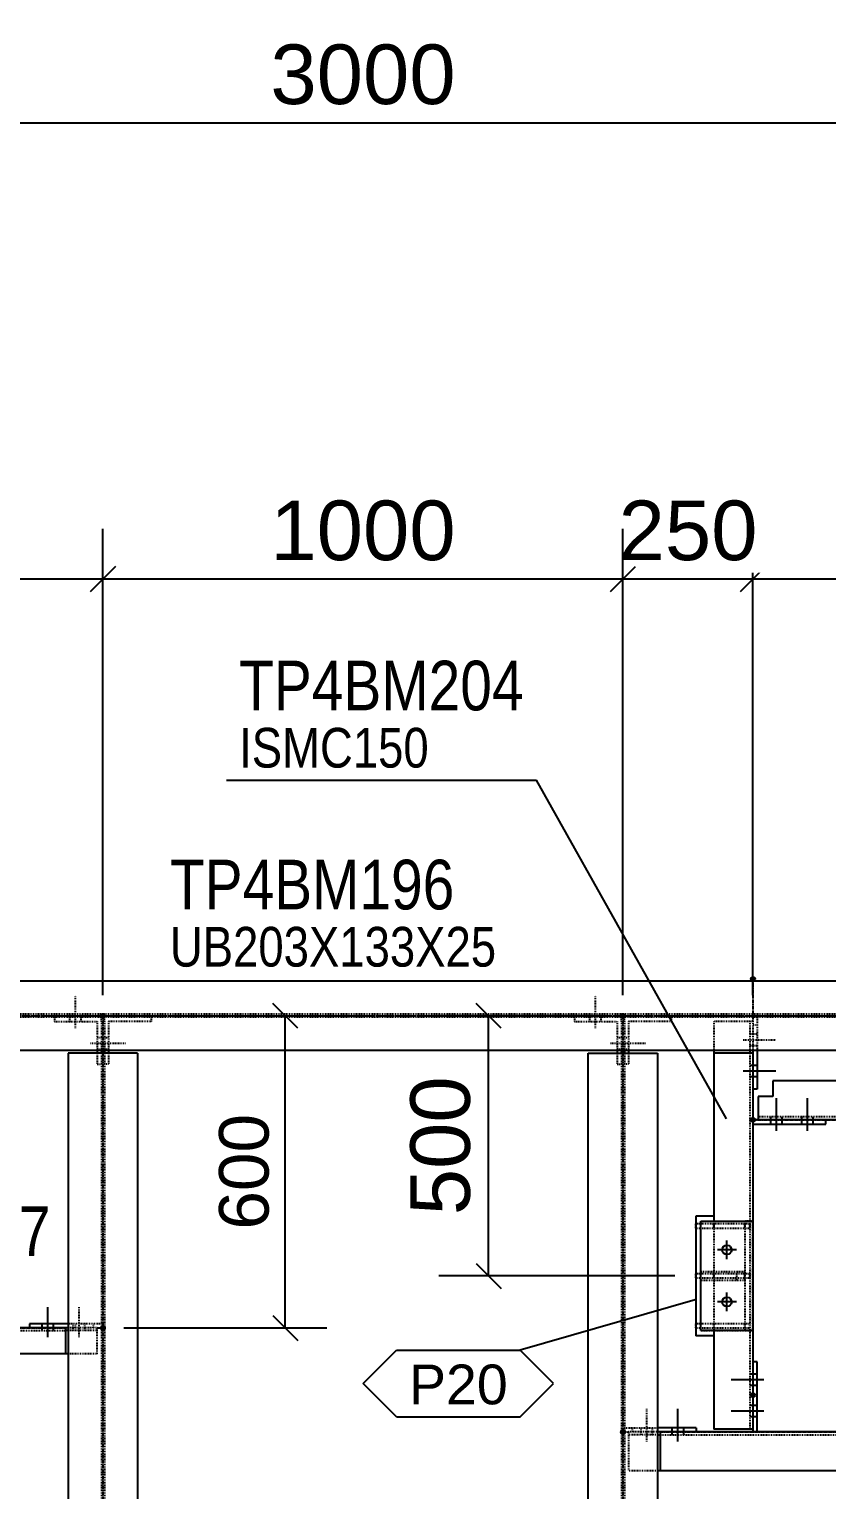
# Model space of a CAD drawing. Header units: millimetres. Extents: x 2102 to 21371, y 12217 to 26594.
# Drawn here: x 17990 to 19524, y 23410 to 26218 of the extents above; entities that cross this region are included whole.
import ezdxf

# ---------------------------------------------------------------- set-up
doc = ezdxf.new("R2010")
doc.units = ezdxf.units.MM
for name, pattern in [('CENTER', [12.7, 7.9375, -1.5875, 1.5875, -1.5875]), ('DXK_LINE_DOT2', [3.9198, 1.9599, -1.9599]), ('DXK_LINE_DOT5', [7.8785, 2.979, -0.9799, 0.9799, -0.9799, 0.9799, -0.9799])]:
    doc.linetypes.add(name, pattern=pattern)
for name, color, linetype in [('1', 7, 'Continuous'), ('2', 7, 'Continuous'), ('4', 7, 'Continuous'), ('6', 7, 'Continuous'), ('7', 7, 'Continuous'), ('8', 7, 'Continuous')]:
    doc.layers.add(name, color=color, linetype=linetype)
doc.styles.add('Arial', font='arial.ttf', dxfattribs={"height": 0.2})
doc.styles.add('Arial Narrow', font='ARIALN.TTF', dxfattribs={"height": 0.2})

# ---------------------------------------------------------------- blocks, each defined once
blk = doc.blocks.new('GridLine-116860372-116908 - 114867')
at = {"layer": '2', "color": 7, "linetype": 'DXK_LINE_DOT5'}
blk.add_line((2535.4, 25070.8), (24512.1, 25070.8), dxfattribs=at)
blk = doc.blocks.new('Bolt-116860372-115384 - 114867')
at = {"layer": '1', "color": 1, "linetype": 'DXK_LINE_DOT2'}
for p, q in [((21384.5, 25041), (21384.5, 25119.8)), ((21370.8, 25067.3), (21370.8, 25074.4)), ((21370.8, 25057.3), (21370.8, 25067.3)), ((21398.3, 25067.3), (21398.3, 25074.4)), ((21398.3, 25057.3), (21398.3, 25067.3))]:
    blk.add_line(p, q, dxfattribs=at)
blk = doc.blocks.new('Part-116860372-150008 - 114867')
at = {"layer": '1', "color": 6, "linetype": 'DXK_LINE_DOT2'}
blk.add_line((22919.3, 24577.1), (22919.3, 24314.6), dxfattribs=at)
at = {"layer": '2', "color": 2, "linetype": 'Continuous'}
for p, q in [((22875.6, 24589.6), (22875.6, 24302.1)), ((22919.3, 24589.6), (22875.6, 24589.6)), ((22919.3, 24589.6), (22919.3, 24577.1)), ((22919.3, 24302.1), (22875.6, 24302.1)), ((22919.3, 24314.6), (22919.3, 24302.1))]:
    blk.add_line(p, q, dxfattribs=at)
blk = doc.blocks.new('Part-116860372-114889 - 114867')
at = {"layer": '4', "linetype": 'Continuous'}
for points in [[(20200.6, 25065.8, -1), (20200.6, 25075.8, -1)], [(23950.6, 25065.8, -1), (23950.6, 25075.8, -1)]]:
    blk.add_hatch(color=4, dxfattribs=at).paths.add_polyline_path(points)
at = {"layer": '1', "color": 6, "linetype": 'DXK_LINE_DOT2'}
for p, q in [((20549.8, 25077.1), (20549.8, 25064.6)), ((23601.4, 25074.4), (20549.8, 25074.4)), ((23601.4, 25067.3), (20549.8, 25067.3)), ((23601.4, 25077.1), (23601.4, 25064.6))]:
    blk.add_line(p, q, dxfattribs=at)
at = {"layer": '2', "color": 2, "linetype": 'Continuous'}
for p, q in [((20549.8, 25154.1), (20549.8, 25077.1)), ((23601.4, 25154.1), (20549.8, 25154.1)), ((23601.4, 25154.1), (23601.4, 25077.1)), ((20549.8, 25064.6), (20549.8, 24987.6)), ((23601.4, 25064.6), (23601.4, 24987.6)), ((23601.4, 24987.6), (20549.8, 24987.6))]:
    blk.add_line(p, q, dxfattribs=at)
at = {"layer": '4', "color": 4, "linetype": 'CENTER'}
blk.add_line((20200.6, 25070.8), (23950.6, 25070.8), dxfattribs=at)
at = {"layer": '4', "color": 4, "linetype": 'Continuous'}
for centre in [(20200.6, 25070.8), (23950.6, 25070.8)]:
    blk.add_circle(centre, 5, dxfattribs=at)
blk = doc.blocks.new('Part-116860372-115374 - 114867')
at = {"layer": '1', "color": 6, "linetype": 'DXK_LINE_DOT2'}
for p, q in [((21334.5, 25067.3), (21334.5, 25057.3)), ((21447, 25057.3), (21447, 25067.3)), ((21334.5, 25057.3), (21437, 25057.3)), ((21437, 25057.3), (21437, 24987.6)), ((21437, 24981.3), (21437, 24954.8)), ((21447, 24981.3), (21447, 24987.6)), ((21437, 24954.8), (21447, 24954.8))]:
    blk.add_line(p, q, dxfattribs=at)
at = {"layer": '2', "color": 2, "linetype": 'Continuous'}
blk.add_line((21437, 24987.6), (21437, 24981.3), dxfattribs=at)
blk = doc.blocks.new('Part-116860372-114978 - 114867')
at = {"layer": '4', "linetype": 'Continuous'}
for points in [[(22700.6, 25065.8, -1), (22700.6, 25075.8, -1)], [(22700.6, 21315.8, -1), (22700.6, 21325.8, -1)]]:
    blk.add_hatch(color=4, dxfattribs=at).paths.add_polyline_path(points)
at = {"layer": '1', "color": 6, "linetype": 'DXK_LINE_DOT2'}
for p, q in [((22697, 25057.3), (22697, 24987.6)), ((22697, 25057.3), (22704.1, 25057.3)), ((22704.1, 25057.3), (22704.1, 24987.6)), ((22697, 24981.3), (22697, 21410.3)), ((22704.1, 24981.3), (22704.1, 21410.3)), ((22697, 21404.1), (22697, 21334.4)), ((22704.1, 21404.1), (22704.1, 21334.4)), ((22704.1, 21334.4), (22697, 21334.4))]:
    blk.add_line(p, q, dxfattribs=at)
at = {"layer": '2', "color": 2, "linetype": 'Continuous'}
for p, q in [((22617.3, 21410.3), (22617.3, 24981.3)), ((22617.3, 24981.3), (22783.8, 24981.3)), ((22697, 24987.6), (22697, 24981.3)), ((22704.1, 24987.6), (22704.1, 24981.3)), ((22783.8, 24981.3), (22783.8, 21410.3)), ((22783.8, 21410.3), (22617.3, 21410.3)), ((22697, 21410.3), (22697, 21404.1)), ((22704.1, 21410.3), (22704.1, 21404.1))]:
    blk.add_line(p, q, dxfattribs=at)
at = {"layer": '4', "color": 4, "linetype": 'CENTER'}
blk.add_line((22700.6, 25070.8), (22700.6, 21320.8), dxfattribs=at)
at = {"layer": '4', "color": 4, "linetype": 'Continuous'}
for centre in [(22700.6, 25070.8), (22700.6, 21320.8)]:
    blk.add_circle(centre, 5, dxfattribs=at)
blk = doc.blocks.new('Bolt-116860372-115857 - 114867')
at = {"layer": '2', "color": 1, "linetype": 'Continuous'}
for p, q in [((23039.3, 24195.8), (22960.6, 24195.8)), ((23013.1, 24209.6), (23005.9, 24209.6)), ((23023.1, 24209.6), (23013.1, 24209.6)), ((23013.1, 24182.1), (23005.9, 24182.1)), ((23023.1, 24182.1), (23013.1, 24182.1)), ((23039.3, 24120.8), (22960.6, 24120.8)), ((23013.1, 24134.6), (23005.9, 24134.6)), ((23023.1, 24134.6), (23013.1, 24134.6)), ((23013.1, 24107.1), (23005.9, 24107.1)), ((23023.1, 24107.1), (23013.1, 24107.1))]:
    blk.add_line(p, q, dxfattribs=at)
blk = doc.blocks.new('Part-116860372-114977 - 114867')
at = {"layer": '4', "linetype": 'Continuous'}
for points in [[(21450.6, 25065.8, -1), (21450.6, 25075.8, -1)], [(21450.6, 21315.8, -1), (21450.6, 21325.8, -1)]]:
    blk.add_hatch(color=4, dxfattribs=at).paths.add_polyline_path(points)
at = {"layer": '1', "color": 6, "linetype": 'DXK_LINE_DOT2'}
for p, q in [((21447, 25057.3), (21447, 24987.6)), ((21447, 25057.3), (21454.1, 25057.3)), ((21454.1, 25057.3), (21454.1, 24987.6)), ((21447, 24981.3), (21447, 21410.3)), ((21454.1, 24981.3), (21454.1, 21410.3)), ((21447, 21404.1), (21447, 21334.4)), ((21454.1, 21404.1), (21454.1, 21334.4)), ((21454.1, 21334.4), (21447, 21334.4))]:
    blk.add_line(p, q, dxfattribs=at)
at = {"layer": '2', "color": 2, "linetype": 'Continuous'}
for p, q in [((21367.3, 24981.3), (21367.3, 21410.3)), ((21533.8, 24981.3), (21367.3, 24981.3)), ((21447, 24987.6), (21447, 24981.3)), ((21454.1, 24987.6), (21454.1, 24981.3)), ((21533.8, 24981.3), (21533.8, 21410.3)), ((21533.8, 21410.3), (21367.3, 21410.3)), ((21447, 21410.3), (21447, 21404.1)), ((21454.1, 21410.3), (21454.1, 21404.1))]:
    blk.add_line(p, q, dxfattribs=at)
at = {"layer": '4', "color": 4, "linetype": 'CENTER'}
blk.add_line((21450.6, 25070.8), (21450.6, 21320.8), dxfattribs=at)
at = {"layer": '4', "color": 4, "linetype": 'Continuous'}
for centre in [(21450.6, 25070.8), (21450.6, 21320.8)]:
    blk.add_circle(centre, 5, dxfattribs=at)
blk = doc.blocks.new('Bolt-116860372-115843 - 114867')
at = {"layer": '1', "color": 1, "linetype": 'DXK_LINE_DOT2'}
for p, q in [((22757.8, 24047.5), (22757.8, 24126.2)), ((22744.1, 24070.8), (22744.1, 24080.8)), ((22771.6, 24070.8), (22771.6, 24080.8)), ((22744.1, 24063.7), (22744.1, 24070.8)), ((22771.6, 24063.7), (22771.6, 24070.8))]:
    blk.add_line(p, q, dxfattribs=at)
at = {"layer": '2', "color": 1, "linetype": 'Continuous'}
for p, q in [((22832.8, 24047.5), (22832.8, 24126.2)), ((22819.1, 24070.8), (22819.1, 24080.8)), ((22846.6, 24070.8), (22846.6, 24080.8)), ((22819.1, 24063.7), (22819.1, 24070.8)), ((22846.6, 24063.7), (22846.6, 24070.8))]:
    blk.add_line(p, q, dxfattribs=at)
blk = doc.blocks.new('Part-116860372-115853 - 114867')
at = {"layer": '2', "color": 2, "linetype": 'Continuous'}
for p, q in [((23025.6, 24820.8), (23013.1, 24820.8)), ((23188.1, 24810.8), (23188.1, 24820.8)), ((23013.1, 24810.8), (23188.1, 24810.8))]:
    blk.add_line(p, q, dxfattribs=at)
blk = doc.blocks.new('Part-116860372-115378 - 114867')
at = {"layer": '1', "color": 6, "linetype": 'DXK_LINE_DOT2'}
for p, q in [((22584.5, 25067.3), (22584.5, 25057.3)), ((22697, 25057.3), (22697, 25067.3)), ((22584.5, 25057.3), (22687, 25057.3)), ((22687, 25057.3), (22687, 24987.6)), ((22687, 24981.3), (22687, 24954.8)), ((22697, 24981.3), (22697, 24987.6)), ((22687, 24954.8), (22697, 24954.8))]:
    blk.add_line(p, q, dxfattribs=at)
at = {"layer": '2', "color": 2, "linetype": 'Continuous'}
blk.add_line((22687, 24987.6), (22687, 24981.3), dxfattribs=at)
blk = doc.blocks.new('Bolt-116860372-115859 - 114867')
at = {"layer": '1', "color": 1, "linetype": 'DXK_LINE_DOT2'}
for p, q in [((22989.7, 25013.5), (23068.4, 25013.5)), ((23005.9, 25027.3), (23013.1, 25027.3)), ((23005.9, 24999.8), (23013.1, 24999.8)), ((23013.1, 25027.3), (23023.1, 25027.3)), ((23013.1, 24999.8), (23023.1, 24999.8))]:
    blk.add_line(p, q, dxfattribs=at)
at = {"layer": '2', "color": 1, "linetype": 'Continuous'}
for p, q in [((22989.7, 24938.5), (23068.4, 24938.5)), ((23005.9, 24952.3), (23013.1, 24952.3)), ((23005.9, 24924.8), (23013.1, 24924.8)), ((23013.1, 24952.3), (23023.1, 24952.3)), ((23013.1, 24924.8), (23023.1, 24924.8))]:
    blk.add_line(p, q, dxfattribs=at)
blk = doc.blocks.new('Part-116860372-150006 - 114867')
at = {"layer": '1', "color": 6, "linetype": 'DXK_LINE_DOT2'}
for p, q in [((22993.1, 24455.8), (22888.1, 24455.8)), ((22888.1, 24435.8), (22888.1, 24455.8)), ((22888.1, 24435.8), (22993.1, 24435.8)), ((22974.3, 24435.8), (22974.3, 24455.8)), ((22993.1, 24435.8), (22993.1, 24455.8))]:
    blk.add_line(p, q, dxfattribs=at)
blk = doc.blocks.new('Part-116860372-115095 - 114867')
at = {"layer": '4', "linetype": 'Continuous'}
for points in [[(23013.1, 25154.2, -1), (23013.1, 25164.2, -1)], [(23013.1, 24154.2, -1), (23013.1, 24164.2, -1)]]:
    blk.add_hatch(color=4, dxfattribs=at).paths.add_polyline_path(points)
at = {"layer": '1', "color": 6, "linetype": 'DXK_LINE_DOT2'}
for p, q in [((23013.1, 25057.3), (22919.3, 25057.3)), ((22919.3, 25057.3), (22919.3, 24987.6)), ((23005.9, 25057.3), (23005.9, 24987.6)), ((23013.1, 25057.3), (23013.1, 24894.8)), ((23005.9, 24981.3), (23005.9, 24077.1)), ((22919.3, 24577.1), (22919.3, 24314.6)), ((23013.1, 24577.1), (23013.1, 24314.6))]:
    blk.add_line(p, q, dxfattribs=at)
at = {"layer": '2', "color": 2, "linetype": 'Continuous'}
for p, q in [((22919.3, 24987.6), (22919.3, 24577.1)), ((23013.1, 24981.3), (22919.3, 24981.3)), ((23005.9, 24987.6), (23005.9, 24981.3)), ((23013.1, 24981.3), (23013.1, 24577.1)), ((22919.3, 24314.6), (22919.3, 24077.1)), ((23013.1, 24314.6), (23013.1, 24077.1)), ((23013.1, 24077.1), (22919.3, 24077.1))]:
    blk.add_line(p, q, dxfattribs=at)
at = {"layer": '4', "color": 4, "linetype": 'CENTER'}
for p, q in [((23013.1, 25159.2), (23013.1, 25057.3)), ((23013.1, 24894.8), (23013.1, 24577.1)), ((23013.1, 24314.6), (23013.1, 24159.2))]:
    blk.add_line(p, q, dxfattribs=at)
at = {"layer": '4', "color": 4, "linetype": 'Continuous'}
for centre in [(23013.1, 25159.2), (23013.1, 24159.2)]:
    blk.add_circle(centre, 5, dxfattribs=at)
blk = doc.blocks.new('Part-116860372-115096 - 114867')
at = {"layer": '4', "linetype": 'Continuous'}
for points in [[(22700.6, 24065.8, -1), (22700.6, 24075.8, -1)], [(23950.6, 24065.8, -1), (23950.6, 24075.8, -1)]]:
    blk.add_hatch(color=4, dxfattribs=at).paths.add_polyline_path(points)
at = {"layer": '1', "color": 6, "linetype": 'DXK_LINE_DOT2'}
for p, q in [((22714.1, 24070.8), (22714.1, 23977.1)), ((22790.1, 24070.8), (22714.1, 24070.8)), ((22783.8, 24063.7), (22714.1, 24063.7)), ((22790.1, 24063.7), (23861.1, 24063.7)), ((23519.3, 24070.8), (23256.8, 24070.8)), ((23937, 24070.8), (23861.1, 24070.8)), ((23937, 24063.7), (23867.3, 24063.7)), ((23937, 23977.1), (23937, 24070.8)), ((22783.8, 23977.1), (22714.1, 23977.1)), ((23519.3, 23977.1), (23256.8, 23977.1)), ((23937, 23977.1), (23867.3, 23977.1))]:
    blk.add_line(p, q, dxfattribs=at)
at = {"layer": '2', "color": 2, "linetype": 'Continuous'}
for p, q in [((22783.8, 24063.7), (22790.1, 24063.7)), ((23256.8, 24070.8), (22790.1, 24070.8)), ((22790.1, 24070.8), (22790.1, 23977.1)), ((23861.1, 24070.8), (23519.3, 24070.8)), ((23861.1, 24070.8), (23861.1, 23977.1)), ((23867.3, 24063.7), (23861.1, 24063.7)), ((23256.8, 23977.1), (22783.8, 23977.1)), ((23867.3, 23977.1), (23519.3, 23977.1))]:
    blk.add_line(p, q, dxfattribs=at)
at = {"layer": '4', "color": 4, "linetype": 'CENTER'}
for p, q in [((22700.6, 24070.8), (22714.1, 24070.8)), ((22790.1, 24070.8), (23256.8, 24070.8)), ((23519.3, 24070.8), (23861.1, 24070.8)), ((23937, 24070.8), (23950.6, 24070.8))]:
    blk.add_line(p, q, dxfattribs=at)
at = {"layer": '4', "color": 4, "linetype": 'Continuous'}
for centre in [(22700.6, 24070.8), (23950.6, 24070.8)]:
    blk.add_circle(centre, 5, dxfattribs=at)
blk = doc.blocks.new('Part-116860372-115097 - 114867')
at = {"layer": '4', "linetype": 'Continuous'}
for points in [[(23013.1, 24815.8, -1), (23013.1, 24825.8, -1)], [(23950.6, 24815.8, -1), (23950.6, 24825.8, -1)]]:
    blk.add_hatch(color=4, dxfattribs=at).paths.add_polyline_path(points)
at = {"layer": '1', "color": 6, "linetype": 'DXK_LINE_DOT2'}
for p, q in [((23519.3, 24914.6), (23256.8, 24914.6)), ((23937, 24914.6), (23867.3, 24914.6)), ((23937, 24914.6), (23937, 24820.8)), ((23519.3, 24828), (23025.6, 24828)), ((23519.3, 24820.8), (23256.8, 24820.8)), ((23937, 24828), (23519.3, 24828)), ((23937, 24820.8), (23861.1, 24820.8))]:
    blk.add_line(p, q, dxfattribs=at)
at = {"layer": '2', "color": 2, "linetype": 'Continuous'}
for p, q in [((23060.6, 24914.6), (23060.6, 24877.1)), ((23256.8, 24914.6), (23060.6, 24914.6)), ((23867.3, 24914.6), (23519.3, 24914.6)), ((23861.1, 24914.6), (23861.1, 24820.8)), ((23025.6, 24877.1), (23025.6, 24820.8)), ((23060.6, 24877.1), (23025.6, 24877.1)), ((23256.8, 24820.8), (23025.6, 24820.8)), ((23861.1, 24820.8), (23519.3, 24820.8)), ((23867.3, 24828), (23861.1, 24828))]:
    blk.add_line(p, q, dxfattribs=at)
at = {"layer": '4', "color": 4, "linetype": 'CENTER'}
for p, q in [((23013.1, 24820.8), (23256.8, 24820.8)), ((23519.3, 24820.8), (23861.1, 24820.8)), ((23937, 24820.8), (23950.6, 24820.8))]:
    blk.add_line(p, q, dxfattribs=at)
at = {"layer": '4', "color": 4, "linetype": 'Continuous'}
for centre in [(23013.1, 24820.8), (23950.6, 24820.8)]:
    blk.add_circle(centre, 5, dxfattribs=at)
blk = doc.blocks.new('Part-116860372-115373 - 114867')
at = {"layer": '1', "color": 6, "linetype": 'DXK_LINE_DOT2'}
for p, q in [((21454.1, 25057.3), (21454.1, 25067.3)), ((21566.6, 25067.3), (21566.6, 25057.3)), ((21566.6, 25057.3), (21464.1, 25057.3)), ((21464.1, 25057.3), (21464.1, 24987.6)), ((21454.1, 24981.3), (21454.1, 24987.6)), ((21464.1, 24981.3), (21464.1, 24954.8)), ((21464.1, 24954.8), (21454.1, 24954.8))]:
    blk.add_line(p, q, dxfattribs=at)
at = {"layer": '2', "color": 2, "linetype": 'Continuous'}
blk.add_line((21464.1, 24987.6), (21464.1, 24981.3), dxfattribs=at)
blk = doc.blocks.new('Bolt-116860372-115375 - 114867')
at = {"layer": '1', "color": 1, "linetype": 'DXK_LINE_DOT2'}
for p, q in [((21420.8, 25004.8), (21505.8, 25004.8)), ((21437, 25018.5), (21447, 25018.5)), ((21447, 25018.5), (21454.1, 25018.5)), ((21454.1, 25018.5), (21464.1, 25018.5)), ((21437, 24991), (21447, 24991)), ((21447, 24991), (21454.1, 24991)), ((21454.1, 24991), (21464.1, 24991))]:
    blk.add_line(p, q, dxfattribs=at)
blk = doc.blocks.new('Bolt-116860372-149995 - 114867')
at = {"layer": '1', "color": 1, "linetype": 'DXK_LINE_DOT2'}
for p, q in [((21393.3, 24298.3), (21393.3, 24370.8)), ((21379.5, 24320.8), (21379.5, 24330.8)), ((21407, 24320.8), (21407, 24330.8)), ((21379.5, 24314.6), (21379.5, 24320.8)), ((21407, 24314.6), (21407, 24320.8))]:
    blk.add_line(p, q, dxfattribs=at)
at = {"layer": '2', "color": 1, "linetype": 'Continuous'}
for p, q in [((21318.3, 24298.3), (21318.3, 24370.8)), ((21304.5, 24320.8), (21304.5, 24330.8)), ((21332, 24320.8), (21332, 24330.8)), ((21304.5, 24314.6), (21304.5, 24320.8)), ((21332, 24314.6), (21332, 24320.8))]:
    blk.add_line(p, q, dxfattribs=at)
blk = doc.blocks.new('Part-116860372-115377 - 114867')
at = {"layer": '1', "color": 6, "linetype": 'DXK_LINE_DOT2'}
for p, q in [((22704.1, 25057.3), (22704.1, 25067.3)), ((22816.6, 25067.3), (22816.6, 25057.3)), ((22816.6, 25057.3), (22714.1, 25057.3)), ((22714.1, 25057.3), (22714.1, 24987.6)), ((22704.1, 24981.3), (22704.1, 24987.6)), ((22714.1, 24981.3), (22714.1, 24954.8)), ((22714.1, 24954.8), (22704.1, 24954.8))]:
    blk.add_line(p, q, dxfattribs=at)
at = {"layer": '2', "color": 2, "linetype": 'Continuous'}
blk.add_line((22714.1, 24987.6), (22714.1, 24981.3), dxfattribs=at)
blk = doc.blocks.new('Bolt-116860372-115379 - 114867')
at = {"layer": '1', "color": 1, "linetype": 'DXK_LINE_DOT2'}
for p, q in [((22670.8, 25004.8), (22755.8, 25004.8)), ((22687, 25018.5), (22697, 25018.5)), ((22697, 25018.5), (22704.1, 25018.5)), ((22704.1, 25018.5), (22714.1, 25018.5)), ((22687, 24991), (22697, 24991)), ((22697, 24991), (22704.1, 24991)), ((22704.1, 24991), (22714.1, 24991))]:
    blk.add_line(p, q, dxfattribs=at)
blk = doc.blocks.new('Bolt-116860372-115385 - 114867')
at = {"layer": '1', "color": 1, "linetype": 'DXK_LINE_DOT2'}
for p, q in [((22634.5, 25041), (22634.5, 25119.8)), ((22620.8, 25067.3), (22620.8, 25074.4)), ((22620.8, 25057.3), (22620.8, 25067.3)), ((22648.3, 25067.3), (22648.3, 25074.4)), ((22648.3, 25057.3), (22648.3, 25067.3))]:
    blk.add_line(p, q, dxfattribs=at)
blk = doc.blocks.new('Part-116860372-150004 - 114867')
at = {"layer": '1', "color": 6, "linetype": 'DXK_LINE_DOT2'}
for p, q in [((22888.1, 24314.6), (22888.1, 24577.1)), ((22888.1, 24577.1), (23013.1, 24577.1)), ((23013.1, 24314.6), (23013.1, 24577.1)), ((22888.1, 24314.6), (23013.1, 24314.6))]:
    blk.add_line(p, q, dxfattribs=at)
blk = doc.blocks.new('Part-116860372-115842 - 114867')
at = {"layer": '1', "color": 6, "linetype": 'DXK_LINE_DOT2'}
for p, q in [((22704.1, 24080.8), (22783.8, 24080.8)), ((22722.9, 24080.8), (22722.9, 24070.8)), ((22783.8, 24080.8), (22783.8, 24070.8))]:
    blk.add_line(p, q, dxfattribs=at)
at = {"layer": '2', "color": 2, "linetype": 'Continuous'}
for p, q in [((22876.6, 24080.8), (22783.8, 24080.8)), ((22876.6, 24080.8), (22876.6, 24070.8)), ((22790.1, 24070.8), (22783.8, 24070.8))]:
    blk.add_line(p, q, dxfattribs=at)
blk = doc.blocks.new('Bolt-116860372-115854 - 114867')
at = {"layer": '2', "color": 1, "linetype": 'Continuous'}
for p, q in [((23069.3, 24794.6), (23069.3, 24873.3)), ((23144.3, 24794.6), (23144.3, 24873.3)), ((23055.6, 24820.8), (23055.6, 24828)), ((23055.6, 24810.8), (23055.6, 24820.8)), ((23083.1, 24820.8), (23083.1, 24828)), ((23083.1, 24810.8), (23083.1, 24820.8)), ((23130.6, 24820.8), (23130.6, 24828)), ((23130.6, 24810.8), (23130.6, 24820.8)), ((23158.1, 24820.8), (23158.1, 24828)), ((23158.1, 24810.8), (23158.1, 24820.8))]:
    blk.add_line(p, q, dxfattribs=at)
blk = doc.blocks.new('Part-116860372-115858 - 114867')
at = {"layer": '1', "color": 6, "linetype": 'DXK_LINE_DOT2'}
for p, q in [((23023.1, 25067.3), (23023.1, 24987.6)), ((23023.1, 25048.5), (23013.1, 25048.5)), ((23023.1, 24987.6), (23013.1, 24987.6))]:
    blk.add_line(p, q, dxfattribs=at)
at = {"layer": '2', "color": 2, "linetype": 'Continuous'}
for p, q in [((23013.1, 24987.6), (23013.1, 24981.3)), ((23023.1, 24987.6), (23023.1, 24894.8)), ((23023.1, 24894.8), (23013.1, 24894.8))]:
    blk.add_line(p, q, dxfattribs=at)
blk = doc.blocks.new('Part-116860372-150011 - 114867')
at = {"layer": '1', "color": 6, "linetype": 'DXK_LINE_DOT2'}
for p, q in [((22875.6, 24440.8), (22875.6, 24450.8)), ((22875.6, 24450.8), (22875.6, 24450.8)), ((23005.9, 24450.8), (22875.6, 24450.8)), ((22875.6, 24440.8), (22875.6, 24440.8)), ((22875.6, 24440.8), (23005.9, 24440.8)), ((22919.3, 24440.8), (22919.3, 24450.8)), ((22919.3, 24450.8), (22919.3, 24440.8)), ((22993.4, 24440.8), (22993.4, 24450.8)), ((22993.5, 24440.8), (22993.5, 24450.8)), ((23005.9, 24440.8), (23005.9, 24450.8)), ((23005.9, 24440.8), (23005.9, 24450.8))]:
    blk.add_line(p, q, dxfattribs=at)
blk = doc.blocks.new('Part-116860372-115856 - 114867')
at = {"layer": '1', "color": 6, "linetype": 'DXK_LINE_DOT2'}
blk.add_line((23013.1, 24159.2), (23013.1, 24077.1), dxfattribs=at)
at = {"layer": '2', "color": 2, "linetype": 'Continuous'}
for p, q in [((23023.1, 24239.6), (23013.1, 24239.6)), ((23023.1, 24070.8), (23023.1, 24239.6)), ((23013.1, 24077.1), (23013.1, 24070.8))]:
    blk.add_line(p, q, dxfattribs=at)
blk = doc.blocks.new('Bolt-116860372-150012 - 114867')
at = {"layer": '2', "color": 1, "linetype": 'Continuous'}
for p, q in [((22973.1, 24508.3), (22928.1, 24508.3)), ((22950.6, 24485.8), (22950.6, 24530.8)), ((22950.6, 24360.8), (22950.6, 24405.8)), ((22973.1, 24383.3), (22928.1, 24383.3))]:
    blk.add_line(p, q, dxfattribs=at)
for centre in [(22950.6, 24508.3), (22950.6, 24383.3)]:
    blk.add_circle(centre, 11.3, dxfattribs=at)
blk = doc.blocks.new('Part-116860372-150005 - 114867')
at = {"layer": '1', "color": 6, "linetype": 'DXK_LINE_DOT2'}
for p, q in [((23013.1, 24577.1), (22993.1, 24577.1)), ((22993.1, 24577.1), (22993.1, 24314.6)), ((22993.1, 24577.1), (22993.1, 24577.1)), ((23013.1, 24314.6), (23013.1, 24577.1)), ((23013.1, 24577.1), (23013.1, 24577.1)), ((23013.1, 24314.6), (22993.1, 24314.6)), ((22993.1, 24314.6), (22993.1, 24314.6)), ((23013.1, 24314.6), (23013.1, 24314.6))]:
    blk.add_line(p, q, dxfattribs=at)
blk = doc.blocks.new('Part-116860372-149993 - 114867')
at = {"layer": '1', "color": 6, "linetype": 'DXK_LINE_DOT2'}
for p, q in [((21447, 24330.8), (21367.3, 24330.8)), ((21384.5, 24320.8), (21384.5, 24330.8)), ((21428.3, 24320.8), (21428.3, 24330.8)), ((21447, 24330.8), (21447, 24320.8))]:
    blk.add_line(p, q, dxfattribs=at)
at = {"layer": '2', "color": 2, "linetype": 'Continuous'}
for p, q in [((21367.3, 24330.8), (21274.5, 24330.8)), ((21274.5, 24330.8), (21274.5, 24320.8)), ((21367.3, 24320.8), (21361.1, 24320.8))]:
    blk.add_line(p, q, dxfattribs=at)
blk = doc.blocks.new('Part-116860372-150009 - 114867')
at = {"layer": '1', "color": 6, "linetype": 'DXK_LINE_DOT2'}
for p, q in [((22875.6, 24320.8), (22875.6, 24330.8)), ((22875.6, 24330.8), (22875.6, 24330.8)), ((23005.9, 24330.8), (22875.6, 24330.8)), ((22919.2, 24320.8), (22919.2, 24330.8)), ((22919.3, 24330.8), (22919.3, 24320.8)), ((22993.4, 24320.8), (22993.4, 24330.8)), ((22993.4, 24320.8), (22993.4, 24330.8)), ((23005.9, 24320.8), (23005.9, 24330.8)), ((23005.9, 24320.8), (23005.9, 24330.8)), ((22875.6, 24320.8), (22875.6, 24320.8)), ((22875.6, 24320.8), (23005.9, 24320.8))]:
    blk.add_line(p, q, dxfattribs=at)
blk = doc.blocks.new('Part-116860372-149991 - 114867')
at = {"layer": '4', "linetype": 'Continuous'}
for points in [[(20200.6, 24315.8, -1), (20200.6, 24325.8, -1)], [(21450.6, 24315.8, -1), (21450.6, 24325.8, -1)]]:
    blk.add_hatch(color=4, dxfattribs=at).paths.add_polyline_path(points)
at = {"layer": '1', "color": 6, "linetype": 'DXK_LINE_DOT2'}
for p, q in [((20290.1, 24320.8), (20214.1, 24320.8)), ((20214.1, 24258.3), (20214.1, 24320.8)), ((20283.8, 24314.6), (20214.1, 24314.6)), ((20290.1, 24314.6), (21361.1, 24314.6)), ((21437, 24320.8), (21361.1, 24320.8)), ((21437, 24314.6), (21367.3, 24314.6)), ((21437, 24258.3), (21437, 24320.8)), ((20283.8, 24258.3), (20214.1, 24258.3)), ((21437, 24258.3), (21367.3, 24258.3))]:
    blk.add_line(p, q, dxfattribs=at)
at = {"layer": '2', "color": 2, "linetype": 'Continuous'}
for p, q in [((20283.8, 24314.6), (20290.1, 24314.6)), ((21361.1, 24320.8), (20290.1, 24320.8)), ((20290.1, 24320.8), (20290.1, 24258.3)), ((21361.1, 24320.8), (21361.1, 24258.3)), ((21367.3, 24314.6), (21361.1, 24314.6)), ((21367.3, 24258.3), (20283.8, 24258.3))]:
    blk.add_line(p, q, dxfattribs=at)
at = {"layer": '4', "color": 4, "linetype": 'CENTER'}
for p, q in [((20200.6, 24320.8), (20214.1, 24320.8)), ((20290.1, 24320.8), (21361.1, 24320.8)), ((21437, 24320.8), (21450.6, 24320.8))]:
    blk.add_line(p, q, dxfattribs=at)
at = {"layer": '4', "color": 4, "linetype": 'Continuous'}
for centre in [(20200.6, 24320.8), (21450.6, 24320.8)]:
    blk.add_circle(centre, 5, dxfattribs=at)
blk = doc.blocks.new('Part-116860372-150007 - 114867')
at = {"layer": '2', "color": 2, "linetype": 'Continuous'}
for p, q in [((22888.1, 24314.6), (22888.1, 24577.1)), ((22888.1, 24577.1), (23013.1, 24577.1)), ((23013.1, 24577.1), (23013.1, 24314.6)), ((23013.1, 24314.6), (22888.1, 24314.6))]:
    blk.add_line(p, q, dxfattribs=at)
blk = doc.blocks.new('Part-116860372-150010 - 114867')
at = {"layer": '1', "color": 6, "linetype": 'DXK_LINE_DOT2'}
for p, q in [((22875.6, 24560.8), (22875.6, 24570.8)), ((22875.6, 24570.8), (22875.6, 24570.8)), ((23005.9, 24570.8), (22875.6, 24570.8)), ((22875.6, 24560.8), (22875.6, 24560.8)), ((22875.6, 24560.8), (23005.9, 24560.8)), ((22919.3, 24560.8), (22919.3, 24570.8)), ((22919.3, 24570.8), (22919.3, 24560.8)), ((22993.4, 24560.8), (22993.4, 24570.8)), ((22993.5, 24560.8), (22993.5, 24570.8)), ((23005.9, 24560.8), (23005.9, 24570.8)), ((23005.9, 24560.8), (23005.9, 24570.8))]:
    blk.add_line(p, q, dxfattribs=at)
blk = doc.blocks.new('StraightDimension-116860372-119749 - 114867')
at = {"layer": '6', "color": 3, "linetype": 'Continuous'}
for p, q in [((20200.6, 25120.8), (20200.6, 27337)), ((23950.6, 25120.8), (23950.6, 27337)), ((20230.6, 27247), (20170.6, 27187)), ((23920.6, 27187), (23980.6, 27247)), ((20200.6, 27217), (23950.6, 27217))]:
    blk.add_line(p, q, dxfattribs=at)
at = {"color": 0}
blk.add_wipeout([(22327.9, 27232), (22327.9, 27442), (21823.2, 27442), (21823.2, 27232)], dxfattribs=at).dxf.layer = '6'
at = {"layer": '6', "color": 7, "style": 'Arial'}
blk.add_text('3000', height=143.26, dxfattribs=at).set_placement((21853.2, 27262))
blk = doc.blocks.new('StraightDimension-116860372-121910 - 114867')
at = {"layer": '6', "color": 3, "linetype": 'Continuous'}
for p, q in [((23013.1, 25120.8), (23013.1, 26240.9)), ((23950.6, 25120.8), (23950.6, 26240.9)), ((23043.1, 26150.9), (22983.1, 26090.9)), ((23920.6, 26090.9), (23980.6, 26150.9)), ((23013.1, 26120.9), (23950.6, 26120.9))]:
    blk.add_line(p, q, dxfattribs=at)
at = {"color": 0}
blk.add_wipeout([(23678.6, 26135.9), (23678.6, 26345.9), (23285.1, 26345.9), (23285.1, 26135.9)], dxfattribs=at).dxf.layer = '6'
at = {"layer": '6', "color": 7, "style": 'Arial'}
blk.add_text('750', height=143.26, dxfattribs=at).set_placement((23315.1, 26165.9))
blk = doc.blocks.new('StraightDimension-116860372-121911 - 114867')
at = {"layer": '6', "color": 3, "linetype": 'Continuous'}
for p, q in [((22700.6, 25120.8), (22700.6, 26240.9)), ((23013.1, 25120.8), (23013.1, 26240.9)), ((22730.6, 26150.9), (22670.6, 26090.9)), ((22983.1, 26090.9), (23043.1, 26150.9)), ((22700.6, 26120.9), (23013.1, 26120.9))]:
    blk.add_line(p, q, dxfattribs=at)
at = {"color": 0}
blk.add_wipeout([(23053.6, 26135.9), (23053.6, 26345.9), (22660.1, 26345.9), (22660.1, 26135.9)], dxfattribs=at).dxf.layer = '6'
at = {"layer": '6', "color": 7, "style": 'Arial'}
blk.add_text('250', height=143.26, dxfattribs=at).set_placement((22690.1, 26165.9))
blk = doc.blocks.new('StraightDimension-116860372-121912 - 114867')
at = {"layer": '6', "color": 3, "linetype": 'Continuous'}
for p, q in [((21450.6, 25120.8), (21450.6, 26240.9)), ((22700.6, 25120.8), (22700.6, 26240.9)), ((21480.6, 26150.9), (21420.6, 26090.9)), ((22670.6, 26090.9), (22730.6, 26150.9)), ((21450.6, 26120.9), (22700.6, 26120.9))]:
    blk.add_line(p, q, dxfattribs=at)
at = {"color": 0}
blk.add_wipeout([(22327.9, 26135.9), (22327.9, 26345.9), (21823.2, 26345.9), (21823.2, 26135.9)], dxfattribs=at).dxf.layer = '6'
at = {"layer": '6', "color": 7, "style": 'Arial'}
blk.add_text('1000', height=143.26, dxfattribs=at).set_placement((21853.2, 26165.9))
blk = doc.blocks.new('StraightDimension-116860372-121913 - 114867')
at = {"layer": '6', "color": 3, "linetype": 'Continuous'}
for p, q in [((20200.6, 25120.8), (20200.6, 26240.9)), ((21450.6, 25120.8), (21450.6, 26240.9)), ((20230.6, 26150.9), (20170.6, 26090.9)), ((21420.6, 26090.9), (21480.6, 26150.9)), ((20200.6, 26120.9), (21450.6, 26120.9))]:
    blk.add_line(p, q, dxfattribs=at)
at = {"color": 0}
blk.add_wipeout([(21077.9, 26135.9), (21077.9, 26345.9), (20573.2, 26345.9), (20573.2, 26135.9)], dxfattribs=at).dxf.layer = '6'
at = {"layer": '6', "color": 7, "style": 'Arial'}
blk.add_text('1000', height=143.26, dxfattribs=at).set_placement((20603.2, 26165.9))
blk = doc.blocks.new('StraightDimension-116860372-157300 - 114867')
at = {"layer": '6', "color": 3, "linetype": 'Continuous'}
for p, q in [((21919.1, 25040.8), (21859.1, 25100.8)), ((21701.6, 25070.8), (22014.1, 25070.8)), ((21889.1, 24320.8), (21889.1, 25070.8)), ((21859.1, 24350.8), (21919.1, 24290.8)), ((21500.6, 24320.8), (21989.1, 24320.8))]:
    blk.add_line(p, q, dxfattribs=at)
at = {"color": 0}
blk.add_wipeout([(21874.1, 24859.8), (21699.1, 24859.8), (21699.1, 24531.9), (21874.1, 24531.9)], dxfattribs=at).dxf.layer = '6'
at = {"layer": '6', "color": 7, "style": 'Arial'}
blk.add_text('600', height=119.38, rotation=90.0002, dxfattribs=at).set_placement((21849.1, 24556.9))
blk = doc.blocks.new('StraightDimension-116860372-160864 - 114867')
at = {"layer": '6', "color": 3, "linetype": 'Continuous'}
for p, q in [((22407.7, 25040.8), (22347.7, 25100.8)), ((22650.6, 25070.8), (22257.7, 25070.8)), ((22377.7, 24445.8), (22377.7, 25070.8)), ((22347.7, 24475.8), (22407.7, 24415.8)), ((22825.6, 24445.8), (22257.7, 24445.8))]:
    blk.add_line(p, q, dxfattribs=at)
at = {"color": 0}
blk.add_wipeout([(22362.7, 24955.1), (22152.7, 24955.1), (22152.7, 24561.6), (22362.7, 24561.6)], dxfattribs=at).dxf.layer = '6'
at = {"layer": '6', "color": 7, "style": 'Arial'}
blk.add_text('500', height=143.26, rotation=90.0002, dxfattribs=at).set_placement((22332.7, 24591.6))
blk = doc.blocks.new('Text-116860372-160909 - 114867')
at = {"layer": '7', "color": 6, "linetype": 'Continuous'}
for p, q in [((22874.5, 24387.9), (22453.5, 24267.2)), ((22076.3, 24187.2), (22156.3, 24267.2)), ((22156.3, 24267.2), (22453.5, 24267.2)), ((22533.5, 24187.2), (22453.5, 24267.2)), ((22156.3, 24107.2), (22076.3, 24187.2)), ((22453.5, 24107.2), (22533.5, 24187.2)), ((22156.3, 24107.2), (22453.5, 24107.2))]:
    blk.add_line(p, q, dxfattribs=at)
at = {"color": 0, "linetype": 'Continuous'}
blk.add_wipeout([(22423.5, 24137.2), (22423.5, 24237.2), (22186.3, 24237.2), (22186.3, 24137.2)], dxfattribs=at).dxf.layer = '7'
at = {"layer": '7', "color": 7, "linetype": 'Continuous', "style": 'Arial'}
blk.add_text('P20', height=95.51, dxfattribs=at).set_placement((22186.3, 24137.2))
blk = doc.blocks.new('Mark-116860372-130916 - 114867')
at = {"layer": '8', "color": 7, "linetype": 'Continuous'}
for p in [(21748, 25637.4), (22949.1, 24822.9)]:
    blk.add_line(p, (22493.1, 25637.4), dxfattribs=at)
at = {"color": 0}
for points in [[(22463.1, 25804.9), (22463.1, 25929.9), (21778, 25929.9), (21778, 25804.9)], [(22234.8, 25667.4), (22234.8, 25767.4), (21778, 25767.4), (21778, 25667.4)]]:
    blk.add_wipeout(points, dxfattribs=at).dxf.layer = '8'
for points in [[(22463.1, 25804.9), (22463.1, 25929.9), (21778, 25929.9), (21778, 25804.9)], [(22234.8, 25667.4), (22234.8, 25767.4), (21778, 25767.4), (21778, 25667.4)]]:
    blk.add_wipeout(points, dxfattribs=at).dxf.layer = '8'
at = {"layer": '8', "color": 7, "style": 'Arial Narrow'}
for s, height, p in [('TP4BM204', 119.3, (21778, 25804.9)), ('ISMC150', 95.44, (21778, 25667.4))]:
    blk.add_text(s, height=height, dxfattribs=at).set_placement(p)
blk = doc.blocks.new('Mark-116860372-144237 - 114867')
at = {"color": 0}
for points in [[(22296.7, 25326.6), (22296.7, 25451.6), (21611.7, 25451.6), (21611.7, 25326.6)], [(22397.4, 25189.1), (22397.4, 25289.1), (21611.7, 25289.1), (21611.7, 25189.1)]]:
    blk.add_wipeout(points, dxfattribs=at).dxf.layer = '8'
for points in [[(22296.7, 25326.6), (22296.7, 25451.6), (21611.7, 25451.6), (21611.7, 25326.6)], [(22397.4, 25189.1), (22397.4, 25289.1), (21611.7, 25289.1), (21611.7, 25189.1)]]:
    blk.add_wipeout(points, dxfattribs=at).dxf.layer = '8'
at = {"layer": '8', "color": 7, "style": 'Arial Narrow'}
for s, height, p in [('TP4BM196', 119.3, (21611.7, 25326.6)), ('UB203X133X25', 95.443, (21611.7, 25189.1))]:
    blk.add_text(s, height=height, dxfattribs=at).set_placement(p)
blk = doc.blocks.new('Mark-116860372-157297 - 114867')
at = {"color": 0}
for points in [[(21326.1, 24493.3), (21326.1, 24618.3), (20641, 24618.3), (20641, 24493.3)], [(21097.7, 24355.8), (21097.7, 24455.8), (20641, 24455.8), (20641, 24355.8)]]:
    blk.add_wipeout(points, dxfattribs=at).dxf.layer = '8'
for points in [[(21326.1, 24493.3), (21326.1, 24618.3), (20641, 24618.3), (20641, 24493.3)], [(21097.7, 24355.8), (21097.7, 24455.8), (20641, 24455.8), (20641, 24355.8)]]:
    blk.add_wipeout(points, dxfattribs=at).dxf.layer = '8'
at = {"layer": '8', "color": 7, "style": 'Arial Narrow'}
for s, height, p in [('TP4BM167', 119.3, (20641, 24493.3)), ('ISMC100', 95.44, (20641, 24355.8))]:
    blk.add_text(s, height=height, dxfattribs=at).set_placement(p)

msp = doc.modelspace()

# ---------------------------------------------------------------- block references
at = {"xscale": 0.8, "yscale": 0.8, "zscale": 0.8}
for name in ['GridLine-116860372-116908 - 114867', 'Part-116860372-114889 - 114867', 'Part-116860372-115095 - 114867', 'Bolt-116860372-115384 - 114867', 'Bolt-116860372-115385 - 114867', 'Part-116860372-114977 - 114867', 'Part-116860372-114978 - 114867', 'Part-116860372-115374 - 114867', 'Part-116860372-115373 - 114867', 'Part-116860372-115378 - 114867', 'Part-116860372-115377 - 114867', 'Part-116860372-115858 - 114867', 'Bolt-116860372-115375 - 114867', 'Bolt-116860372-115379 - 114867', 'Bolt-116860372-115859 - 114867', 'Part-116860372-115097 - 114867', 'Bolt-116860372-115854 - 114867', 'Part-116860372-115853 - 114867', 'Part-116860372-150008 - 114867', 'Part-116860372-150004 - 114867', 'Part-116860372-150007 - 114867', 'Part-116860372-150005 - 114867', 'Part-116860372-150010 - 114867', 'Bolt-116860372-150012 - 114867', 'Part-116860372-150011 - 114867', 'Part-116860372-150006 - 114867', 'Bolt-116860372-149995 - 114867', 'Part-116860372-149993 - 114867', 'Part-116860372-150009 - 114867', 'Part-116860372-149991 - 114867', 'Part-116860372-115856 - 114867', 'Bolt-116860372-115857 - 114867', 'Bolt-116860372-115843 - 114867', 'Part-116860372-115096 - 114867', 'Part-116860372-115842 - 114867']:
    msp.add_blockref(name, (971.5, 4264.2), dxfattribs=at)

# ---------------------------------------------------------------- next in the draw order: block references
for name in ['StraightDimension-116860372-119749 - 114867', 'StraightDimension-116860372-157300 - 114867', 'StraightDimension-116860372-160864 - 114867', 'Mark-116860372-157297 - 114867', 'Text-116860372-160909 - 114867']:
    msp.add_blockref(name, (971.5, 4264.2), dxfattribs=at)

# ---------------------------------------------------------------- next in the draw order: block references
msp.add_blockref('StraightDimension-116860372-121910 - 114867', (971.5, 4264.2), dxfattribs=at)

# ---------------------------------------------------------------- next in the draw order: block references
msp.add_blockref('StraightDimension-116860372-121911 - 114867', (971.5, 4264.2), dxfattribs=at)

# ---------------------------------------------------------------- next in the draw order: block references
msp.add_blockref('StraightDimension-116860372-121912 - 114867', (971.5, 4264.2), dxfattribs=at)

# ---------------------------------------------------------------- next in the draw order: block references
for name in ['StraightDimension-116860372-121913 - 114867', 'Mark-116860372-130916 - 114867']:
    msp.add_blockref(name, (971.5, 4264.2), dxfattribs=at)

# ---------------------------------------------------------------- next in the draw order: block references
msp.add_blockref('Mark-116860372-144237 - 114867', (971.5, 4264.2), dxfattribs=at)

doc.saveas('drawing.dxf')
